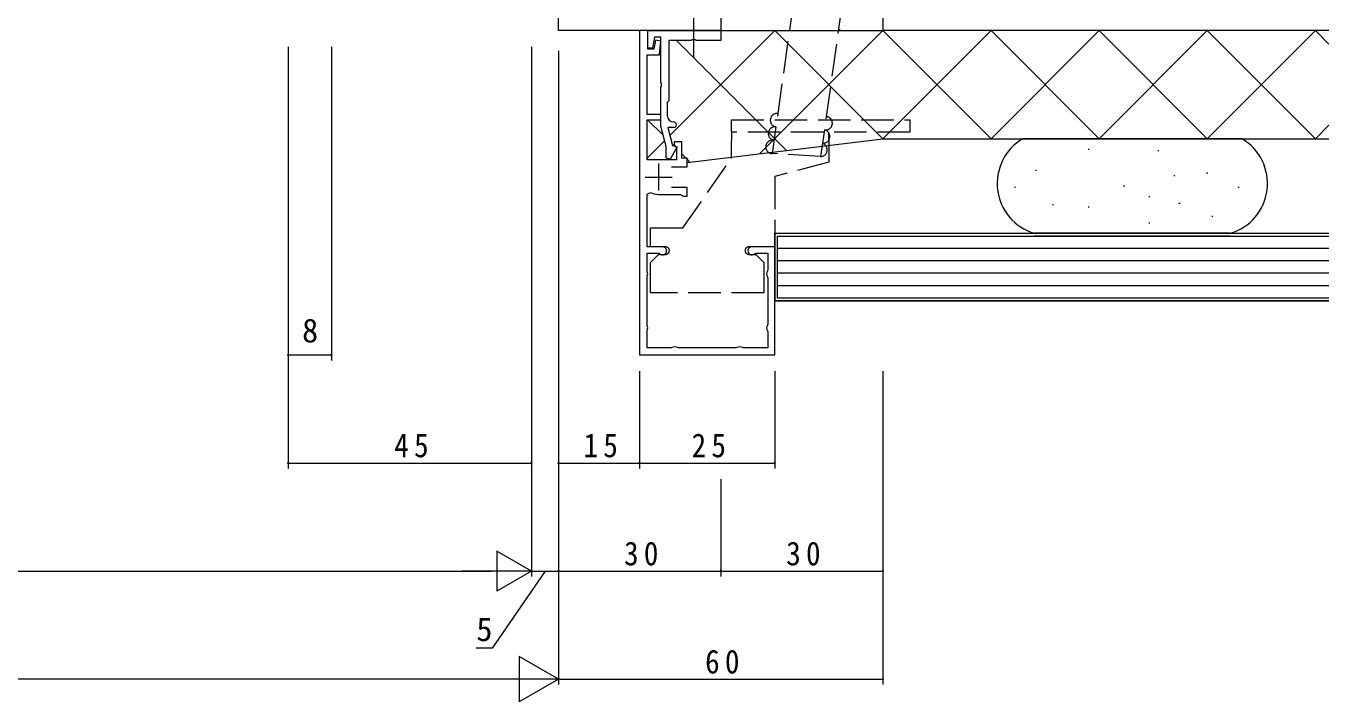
# Model space of a CAD drawing. Units: millimetres, scale not verified. Extents: x -841 to 746, y -594 to 534.
# Drawn here: x 262.9 to 503.9, y -308.8 to -183.8 of the extents above; entities that cross this region are included whole.
import ezdxf
from ezdxf.enums import TextEntityAlignment as Align

# ---------------------------------------------------------------- set-up
doc = ezdxf.new("R2010")
doc.units = ezdxf.units.MM
doc.header["$LTSCALE"] = 2
doc.linetypes.add('CHAIN2', pattern=[12, 9, -1, 1, -1])
doc.linetypes.add('DASHED3', pattern=[4, 3, -1])
for name, color, linetype, lineweight in [('0-3_YKK_12', 2, 'Continuous', 9), ('0-4_YSS_K', 3, 'Continuous', 9), ('0-5_YKK_D', 6, 'Continuous', 9), ('0-6_YKK_13', 4, 'Continuous', 9), ('0-7_YKK_11', 7, 'Continuous', 9)]:
    doc.layers.add(name, color=color, linetype=linetype, lineweight=lineweight)
doc.styles.add('ＭＳ ゴシック', font='')
doc.styles.get('ＭＳ ゴシック').set_extended_font_data('MS Gothic')

msp = doc.modelspace()

# ---------------------------------------------------------------- linework, layer by layer
at = {"layer": '0-3_YKK_12', "linetype": 'CHAIN2'}
msp.add_line((386.369, -189.623), (386.369, -177.703), dxfattribs=at)
at = {"layer": '0-4_YSS_K'}
for p, q in [((421.368, -78.644), (421.368, -184.644)), ((381.966, -204.046), (401.368, -184.644)), ((391.079, -184.645), (421.368, -184.644)), ((398.618, -207.394), (421.368, -184.644)), ((401.368, -184.644), (421.368, -204.644)), ((413.239, -184.447), (413.439, -184.447)), ((503.879, -184.644), (421.368, -184.644)), ((421.368, -184.644), (441.369, -204.644)), ((421.368, -204.644), (441.369, -184.644)), ((503.879, -184.644), (421.368, -184.644)), ((441.369, -204.644), (461.368, -184.644)), ((441.369, -184.644), (461.368, -204.644)), ((461.368, -204.644), (481.368, -184.644)), ((461.368, -184.644), (481.368, -204.644)), ((481.368, -204.644), (501.368, -184.644)), ((481.368, -184.644), (501.368, -204.644)), ((501.368, -184.644), (503.879, -187.154)), ((383.169, -186.444), (403.525, -206.801)), ((377.912, -201.188), (380.707, -203.982)), ((501.368, -204.644), (503.879, -202.134)), ((385.169, -209.02), (421.368, -204.644)), ((421.368, -204.644), (503.879, -204.644)), ((487.783, -204.644), (447.247, -204.644)), ((487.783, -204.644), (447.247, -204.644)), ((377.769, -208.244), (380.987, -205.026)), ((382.404, -205.679), (382.711, -205.986)), ((383.155, -206.43), (383.169, -206.444)), ((459.33, -206.554), (459.53, -206.554)), ((459.33, -206.554), (459.53, -206.554)), ((472.239, -206.798), (472.439, -206.798)), ((472.239, -206.798), (472.439, -206.798)), ((384.169, -207.444), (384.998, -208.273)), ((385.14, -208.415), (385.683, -208.958)), ((449.587, -210.451), (449.787, -210.451)), ((449.587, -210.451), (449.787, -210.451)), ((475.162, -211.426), (475.362, -211.426)), ((475.162, -211.426), (475.362, -211.426)), ((481.251, -210.938), (481.451, -210.938)), ((481.251, -210.938), (481.451, -210.938)), ((445.69, -213.618), (445.89, -213.618)), ((445.69, -213.618), (445.89, -213.618)), ((465.906, -213.374), (466.106, -213.374)), ((465.906, -213.374), (466.106, -213.374)), ((487.097, -213.618), (487.297, -213.618)), ((487.097, -213.618), (487.297, -213.618)), ((452.753, -216.784), (452.954, -216.784)), ((452.753, -216.784), (452.954, -216.784)), ((470.534, -215.323), (470.734, -215.323)), ((470.534, -215.323), (470.734, -215.323)), ((476.136, -216.541), (476.336, -216.541)), ((476.136, -216.541), (476.336, -216.541)), ((459.33, -217.271), (459.53, -217.271)), ((459.33, -217.271), (459.53, -217.271)), ((482.226, -218.976), (482.426, -218.976)), ((482.226, -218.976), (482.426, -218.976)), ((470.534, -220.194), (470.734, -220.194)), ((470.534, -220.194), (470.734, -220.194)), ((401.369, -222.644), (401.369, -234.644)), ((401.869, -222.644), (503.879, -222.644)), ((485.637, -222.144), (449.392, -222.144)), ((485.637, -222.644), (449.392, -222.644)), ((503.879, -224.944), (401.869, -224.944)), ((503.879, -227.244), (401.869, -227.244)), ((503.879, -229.544), (401.869, -229.544)), ((503.879, -231.844), (401.869, -231.844)), ((401.369, -234.644), (503.879, -234.644))]:
    msp.add_line(p, q, dxfattribs=at)
at = {"layer": '0-4_YSS_K', "linetype": 'DASHED3'}
for p, q in [((410.471, -139.045), (400.871, -207.408)), ((419.454, -139.592), (409.854, -207.955)), ((409.854, -207.952), (400.871, -207.405))]:
    msp.add_line(p, q, dxfattribs=at)
at = {"layer": '0-4_YSS_K'}
for points in [[(503.879, -234.644), (401.369, -234.644), (401.369, -222.144), (503.879, -222.144)], [(503.879, -234.144), (401.869, -234.144), (401.869, -222.644), (503.879, -222.644)]]:
    msp.add_lwpolyline(points, dxfattribs=at)
at = {"layer": '0-4_YSS_K', "linetype": 'DASHED3'}
for centre, start, end in [((401.793, -201.223), 84.45471, 259.5582), ((410.775, -201.78), 261.51445, 81.51463), ((401.424, -203.696), 83.47023, 260.54266), ((410.299, -204.237), 265.52049, 78.4924), ((400.947, -206.157), 86.5144, 266.51459), ((409.821, -206.698), 266.5087, 72.45982)]:
    msp.add_arc(centre, 1.25, start, end, dxfattribs=at)
at = {"layer": '0-4_YSS_K'}
for centre, start, end in [((452.132, -212.927), 120.53041, 253.44763), ((482.898, -212.927), 286.55235, 59.46957)]:
    msp.add_arc(centre, 9.616, start, end, dxfattribs=at)
at = {"layer": '0-5_YKK_D'}
for p, q in [((311.369, -187.644), (311.369, -245.644)), ((311.369, -187.644), (311.369, -265.644)), ((319.368, -187.644), (319.368, -245.644)), ((356.369, -187.644), (356.369, -265.644)), ((361.369, -188.364), (361.369, -305.644)), ((311.369, -244.644), (319.368, -244.644)), ((356.369, -247.644), (356.369, -285.644)), ((356.369, -247.644), (356.369, -285.644)), ((361.369, -247.644), (361.369, -265.644)), ((361.369, -247.644), (361.369, -285.644)), ((361.369, -247.644), (361.369, -305.644)), ((361.369, -247.644), (361.369, -285.644)), ((376.369, -247.644), (376.369, -265.644)), ((376.369, -247.644), (376.369, -265.644)), ((401.369, -247.644), (401.369, -265.644)), ((421.368, -247.644), (421.368, -305.644)), ((421.369, -247.644), (421.369, -285.644)), ((311.369, -264.644), (356.369, -264.644)), ((361.369, -264.644), (376.369, -264.644)), ((376.369, -264.644), (401.369, -264.644)), ((391.369, -267.644), (391.369, -285.644)), ((391.369, -267.644), (391.369, -285.644)), ((356.369, -284.644), (349.96, -280.944)), ((349.96, -280.944), (349.96, -288.344)), ((171.27, -284.645), (348.969, -284.644)), ((356.369, -284.644), (343.552, -284.644)), ((356.369, -284.644), (349.96, -288.344)), ((356.369, -284.644), (361.369, -284.644)), ((361.369, -284.644), (391.369, -284.644)), ((391.369, -284.644), (421.369, -284.644)), ((361.369, -304.644), (354.094, -300.444)), ((354.094, -300.444), (354.094, -308.844)), ((352.969, -304.644), (19.769, -304.645)), ((361.369, -304.644), (346.82, -304.644)), ((361.369, -304.644), (354.094, -308.844)), ((361.369, -304.644), (421.368, -304.644))]:
    msp.add_line(p, q, dxfattribs=at)
msp.add_lwpolyline([(358.869, -284.644), (349.097, -298.911), (346.115, -298.911)], dxfattribs=at)
for centre, start, end in [((311.369, -244.644), 0, 180), ((311.369, -244.644), 180, 0), ((319.368, -244.644), 0, 180), ((319.368, -244.644), 180, 0), ((311.369, -264.644), 0, 180), ((311.369, -264.644), 180, 0), ((356.369, -264.644), 0, 180), ((356.369, -264.644), 180, 0), ((361.369, -264.644), 0, 180), ((361.369, -264.644), 180, 0), ((376.369, -264.644), 0, 180), ((376.369, -264.644), 0, 180), ((376.369, -264.644), 180, 0), ((376.369, -264.644), 180, 0), ((401.369, -264.644), 0, 180), ((401.369, -264.644), 180, 0), ((361.369, -284.644), 0, 180), ((361.369, -284.644), 0.00006, 180.00006), ((361.369, -284.644), 180, 0), ((361.369, -284.644), 180.00006, 0.00006), ((391.369, -284.644), 0.00006, 180.00006), ((391.369, -284.644), 0, 180), ((391.369, -284.644), 180.00006, 0.00006), ((391.369, -284.644), 180, 0), ((421.369, -284.644), 0, 180), ((421.369, -284.644), 180, 0), ((421.368, -304.644), 0, 180), ((421.368, -304.644), 180, 0)]:
    msp.add_arc(centre, 0.128, start, end, dxfattribs=at)
at = {"layer": '0-6_YKK_13', "linetype": 'DASHED3'}
for p, q in [((393.369, -203.444), (393.369, -201.144)), ((393.369, -201.144), (426.369, -201.144)), ((393.369, -203.444), (393.369, -204.944)), ((411.369, -204.944), (411.369, -203.444)), ((393.369, -208.291), (393.369, -204.944)), ((411.369, -204.944), (411.369, -208.965)), ((384.369, -221.144), (393.369, -208.291)), ((378.369, -221.144), (384.369, -221.144)), ((399.369, -227.544), (399.369, -233.144))]:
    msp.add_line(p, q, dxfattribs=at)
for points in [[(426.369, -201.144), (426.369, -203.444), (393.369, -203.444)], [(411.369, -208.965), (401.369, -211.644), (401.369, -224.644), (396.569, -224.644)], [(381.169, -224.644), (378.369, -224.644), (378.369, -221.144)], [(378.369, -227.544), (379.869, -226.044), (381.169, -226.044)], [(396.569, -226.044), (397.869, -226.044), (399.369, -227.544)], [(399.369, -233.144), (378.369, -233.144), (378.369, -227.544)]]:
    msp.add_lwpolyline(points, dxfattribs=at)
for centre, start, end in [((381.169, -225.344), 270, 90), ((396.569, -225.344), 90, 270)]:
    msp.add_arc(centre, 0.7, start, end, dxfattribs=at)
at = {"layer": '0-7_YKK_11'}
for p, q in [((379.869, -209.244), (379.869, -214.244)), ((377.369, -211.744), (382.369, -211.744))]:
    msp.add_line(p, q, dxfattribs=at)
for points in [[(361.369, -184.644), (361.369, -122.644)], [(391.369, -178.603), (391.369, -184.644), (361.369, -184.644)], [(382.267, -209.844), (385.169, -209.844), (385.169, -208.244), (384.169, -208.244), (384.169, -205.244), (382.769, -205.244), (382.769, -205.744), (382.969, -206.027), (383.169, -206.31), (383.169, -208.544), (377.769, -208.544), (377.769, -201.144), (380.269, -201.144), (380.269, -200.144), (377.769, -200.144), (377.769, -189.144), (380.043, -189.144), (380.269, -186.566), (379.28, -186.436), (378.997, -188.044), (377.869, -188.044), (377.869, -184.644), (376.369, -184.644), (376.369, -244.644), (401.369, -244.644), (401.369, -224.644), (397.119, -224.644)], [(377.869, -184.644), (391.369, -184.644), (391.369, -186.444), (386.827, -186.444), (386.644, -186.324), (386.094, -186.324), (385.91, -186.444), (381.769, -186.444), (381.769, -197.644), (381.469, -197.944), (381.469, -200.344)], [(382.669, -202.544), (381.564, -202.544), (382.469, -205.921), (383.324, -206.15), (382.019, -208.411), (381.269, -208.21), (381.269, -206.079), (380.269, -202.347), (380.269, -195.103), (380.389, -194.919), (380.389, -194.369), (380.269, -194.186), (380.269, -185.844), (379.141, -185.844), (378.782, -187.88), (377.869, -187.801), (377.869, -184.644)], [(379.869, -214.944), (383.949, -214.944), (384.209, -215.094), (384.469, -215.244), (385.169, -215.244), (385.169, -213.644), (382.267, -213.644)], [(380.619, -224.644), (377.769, -224.644), (377.769, -214.917), (378.358, -214.565)], [(377.792, -229.26), (377.769, -229.144), (377.769, -225.844), (379.884, -225.844), (380.094, -225.93)], [(397.644, -225.93), (397.854, -225.844), (400.069, -225.844), (400.069, -228.951), (400.022, -229.111)], [(377.792, -239.259), (377.769, -239.144), (377.769, -230.144), (377.792, -230.029)], [(400.022, -230.177), (400.069, -230.337), (400.069, -238.951), (400.022, -239.111)], [(382.336, -243.298), (382.176, -243.344), (377.769, -243.344), (377.769, -240.144), (377.792, -240.029)], [(400.022, -240.177), (400.069, -240.337), (400.069, -243.344), (395.562, -243.344), (395.402, -243.298)], [(394.336, -243.298), (394.176, -243.344), (383.562, -243.344), (383.402, -243.298)]]:
    msp.add_lwpolyline(points, dxfattribs=at)
for centre, radius, start, end in [((382.669, -200.344), 1.2, 180, 269.99998), ((382.669, -202.044), 0.5, 269.99998, 90), ((379.869, -211.744), 3.2, 241.82137, 270), ((380.619, -225.394), 0.75, 225.58467, 89.99997), ((397.119, -225.394), 0.75, 90.00002, 314.41531), ((376.869, -229.644), 1, 337.38013, 22.61986), ((400.869, -229.644), 1, 147.79576, 212.20422), ((376.869, -239.644), 1, 337.38013, 22.61986), ((400.869, -239.644), 1, 147.79576, 212.20422), ((382.869, -244.144), 1, 57.79576, 122.20422), ((394.869, -244.144), 1, 57.79576, 122.20422)]:
    msp.add_arc(centre, radius, start, end, dxfattribs=at)

# ---------------------------------------------------------------- texts
at = {"layer": '0-5_YKK_D', "color": 7, "style": 'ＭＳ ゴシック'}
for s, p in [('8', (313.929, -243.644)), ('5', (346.166, -298.911))]:
    msp.add_text(s, height=4.399, dxfattribs=at).set_placement(p, align=Align.BOTTOM_LEFT)
at = {"layer": '0-5_YKK_D', "color": 7, "char_height": 4.399, "attachment_point": 7, "style": 'ＭＳ ゴシック'}
for s, insert in [('\\T1.36;\\W0.9;45', (330.989, -263.644)), ('\\T1.36;\\W0.9;15', (365.989, -263.644)), ('\\T1.36;\\W0.9;25', (385.989, -263.644)), ('\\T1.36;\\W0.9;30', (373.489, -283.644)), ('\\T1.36;\\W0.9;30', (403.489, -283.644)), ('\\T1.36;\\W0.9;60', (388.489, -303.644))]:
    msp.add_mtext(s, dxfattribs=dict(at, insert=insert))

doc.saveas('drawing.dxf')
